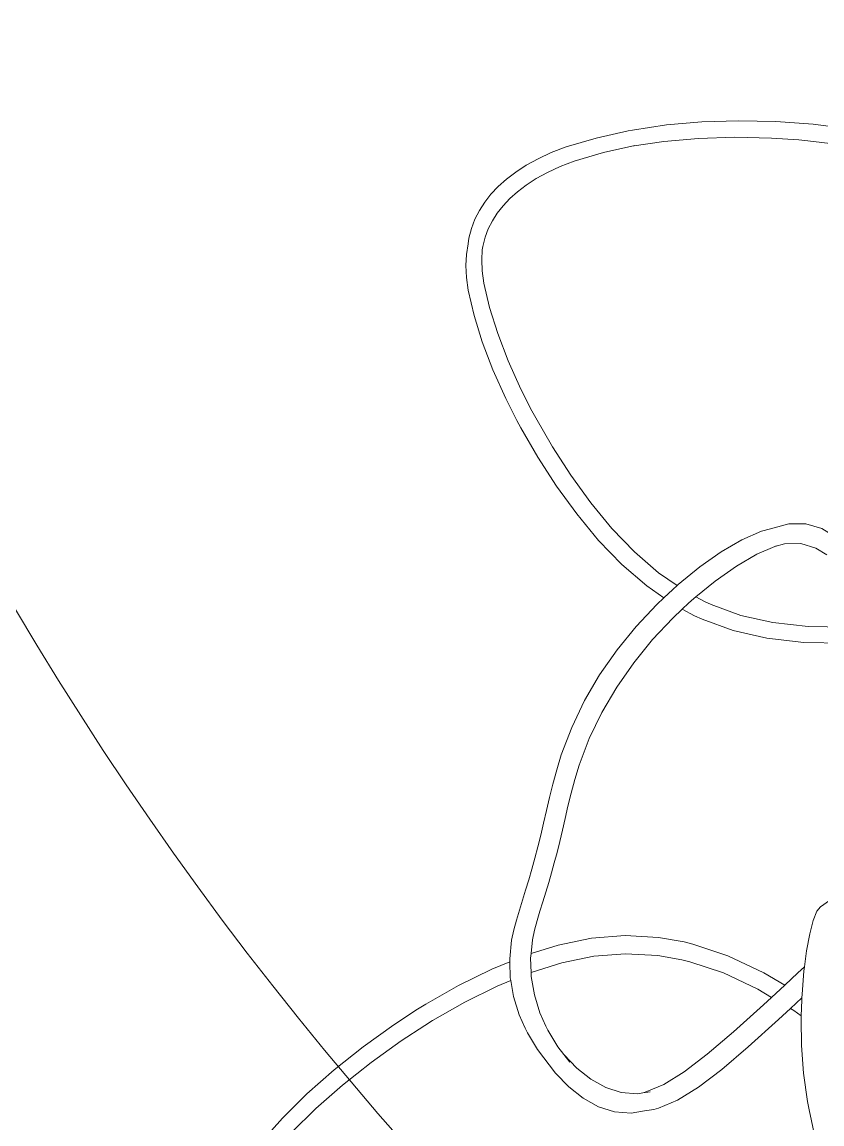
# Model space of a CAD drawing. Header units: millimetres. Extents: x 930469 to 1523124, y -120375 to 411163.
# Drawn here: x 1404958 to 1405422, y 134938 to 135578 of the extents above; entities that cross this region are included whole.
import ezdxf

# ---------------------------------------------------------------- set-up
doc = ezdxf.new("R2010")
doc.units = ezdxf.units.MM
for name, color, linetype, lineweight in [('A-NET THAY', 8, 'Continuous', 0), ('COT VACH', 8, 'Continuous', 0), ('xr', 8, 'Continuous', 0)]:
    doc.layers.add(name, color=color, linetype=linetype, lineweight=lineweight)

# ---------------------------------------------------------------- blocks, each defined once
blk = doc.blocks.new('zzz')
at = {"layer": 'xr', "ltscale": 3}
for p, q in [((1231629.9, 16537.8), (1231669.3, 16543.7)), ((1231669.3, 16543.7), (1231710.5, 16547.3)), ((1231710.5, 16547.3), (1231753.1, 16548.6)), ((1231753.1, 16548.6), (1231796.3, 16547.7)), ((1231796.3, 16547.7), (1231828.8, 16545.5)), ((1231828.8, 16545.5), (1231839.7, 16544.5)), ((1231839.7, 16544.5), (1231882.3, 16539)), ((1231552.8, 16518.2), (1231587.6, 16528.6)), ((1231587.6, 16528.6), (1231624.9, 16536.8)), ((1231629.9, 16537.8), (1231624.9, 16536.8)), ((1231706.7, 16528.2), (1231748.6, 16529.5)), ((1231748.6, 16529.5), (1231791.2, 16528.6)), ((1231791.2, 16528.6), (1231823.2, 16526.4)), ((1231535.5, 16511.6), (1231552.8, 16518.2)), ((1231629.2, 16519.1), (1231596.1, 16511.9)), ((1231629.2, 16519.1), (1231666.2, 16524.7)), ((1231632.5, 16519.8), (1231629.2, 16519.1)), ((1231666.2, 16524.7), (1231706.7, 16528.2)), ((1231823.2, 16526.4), (1231833.7, 16525.5)), ((1231833.7, 16525.5), (1231875.6, 16520.1)), ((1231506.5, 16497), (1231520.2, 16504.5)), ((1231520.2, 16504.5), (1231535.5, 16511.6)), ((1231596.1, 16511.9), (1231562.3, 16501.8)), ((1231494.4, 16489.1), (1231506.5, 16497)), ((1231545.8, 16495.4), (1231531.1, 16488.6)), ((1231562.3, 16501.8), (1231545.8, 16495.4)), ((1231474, 16472.3), (1231483.6, 16480.9)), ((1231483.6, 16480.9), (1231494.4, 16489.1)), ((1231518, 16481.4), (1231506.5, 16474)), ((1231531.1, 16488.6), (1231518, 16481.4)), ((1231465.6, 16463.4), (1231474, 16472.3)), ((1231496.3, 16466.2), (1231487.4, 16458.2)), ((1231506.5, 16474), (1231496.3, 16466.2)), ((1231452.1, 16444.3), (1231458.3, 16454)), ((1231458.3, 16454), (1231465.6, 16463.4)), ((1231487.4, 16458.2), (1231479.6, 16450)), ((1231447, 16434.2), (1231452.1, 16444.3)), ((1231472.9, 16441.4), (1231467.2, 16432.5)), ((1231479.6, 16450), (1231472.9, 16441.4)), ((1231443, 16423.6), (1231447, 16434.2)), ((1231467.2, 16432.5), (1231462.5, 16423.1)), ((1231440, 16412.5), (1231443, 16423.6)), ((1231462.5, 16423.1), (1231458.7, 16413.3)), ((1231437.1, 16393.4), (1231439, 16405.8)), ((1231439, 16405.8), (1231440, 16412.5)), ((1231455.4, 16398.8), (1231456, 16402.8)), ((1231456, 16402.8), (1231458.7, 16413.3)), ((1231436.5, 16380.5), (1231437.1, 16393.4)), ((1231454.9, 16387.1), (1231455.4, 16398.8)), ((1231437.2, 16366.7), (1231436.5, 16380.5)), ((1231455.5, 16374.3), (1231454.9, 16387.1)), ((1231439.2, 16351.8), (1231437.2, 16366.7)), ((1231457.4, 16360.2), (1231455.5, 16374.3)), ((1231446, 16322.6), (1231439.2, 16351.8)), ((1231464, 16331.8), (1231457.4, 16360.2)), ((1231473.4, 16301.6), (1231464, 16331.8)), ((1231455.5, 16291.8), (1231446, 16322.6)), ((1231485.5, 16269.9), (1231473.4, 16301.6)), ((1231467.9, 16259.6), (1231455.5, 16291.8)), ((1231500.3, 16237.1), (1231485.5, 16269.9)), ((1231482.9, 16226.3), (1231467.9, 16259.6)), ((1231513, 16212), (1231500.3, 16237.1)), ((1231495.8, 16200.8), (1231482.9, 16226.3)), ((1231517.5, 16203.7), (1231513, 16212)), ((1231500.4, 16192.2), (1231495.8, 16200.8)), ((1231536.9, 16170), (1231517.5, 16203.7)), ((1231520.1, 16158.1), (1231500.4, 16192.2)), ((1231541.8, 16124.5), (1231520.1, 16158.1)), ((1231558.3, 16137), (1231536.9, 16170)), ((1231581.4, 16105.1), (1231558.3, 16137)), ((1231565.4, 16092.1), (1231541.8, 16124.5)), ((1231606.1, 16075.3), (1231581.4, 16105.1)), ((1231590.6, 16061.5), (1231565.4, 16092.1)), ((1231811.6, 16080.5), (1231831.4, 16080.8)), ((1231831.4, 16080.8), (1231849.8, 16075.3)), ((1231632.3, 16048), (1231606.1, 16075.3)), ((1231756.9, 16062.1), (1231779.6, 16072.1)), ((1231790.2, 16075), (1231779.6, 16072.1)), ((1231790.2, 16075), (1231811.6, 16080.5)), ((1231849.8, 16075.3), (1231862.9, 16067.1)), ((1231617.6, 16033.5), (1231590.6, 16061.5)), ((1231733, 16048.1), (1231756.9, 16062.1)), ((1231795.3, 16054.5), (1231806.6, 16057.4)), ((1231806.6, 16057.4), (1231825.5, 16057.7)), ((1231825.5, 16057.7), (1231843, 16052.5)), ((1231660.1, 16023.9), (1231632.3, 16048)), ((1231708.1, 16030.6), (1231733, 16048.1)), ((1231774.2, 16045.3), (1231750.6, 16031.5)), ((1231795.3, 16054.5), (1231774.2, 16045.3)), ((1231796.6, 16055.1), (1231795.3, 16054.5)), ((1231843, 16052.5), (1231855.5, 16044.7)), ((1231646.4, 16008.5), (1231617.6, 16033.5)), ((1231683, 16010.1), (1231708.1, 16030.6)), ((1231750.6, 16031.5), (1231726, 16014.2)), ((1231681.7, 16009), (1231660.1, 16023.9)), ((1231666.3, 15994.8), (1231646.4, 16008.5)), ((1231666.3, 15994.8), (1231676.7, 16004.5)), ((1231676.7, 16004.5), (1231681.7, 16009)), ((1231681.7, 16009), (1231683, 16010.1)), ((1231726, 16014.2), (1231703.6, 15995.9)), ((1231658.1, 15987), (1231666.3, 15994.8)), ((1231701.2, 15993.9), (1231695, 15988.5)), ((1231703.6, 15995.9), (1231701.2, 15993.9)), ((1231713.4, 15990.6), (1231703.6, 15995.9)), ((1231634.2, 15961.6), (1231658.1, 15987)), ((1231687.7, 15981.6), (1231676.7, 15971.1)), ((1231695, 15988.5), (1231687.7, 15981.6)), ((1231701.9, 15973.9), (1231687.7, 15981.6)), ((1231721.3, 15987), (1231713.4, 15990.6)), ((1231755.8, 15974.4), (1231721.3, 15987)), ((1231676.7, 15971.1), (1231653.2, 15946.2)), ((1231710.7, 15969.8), (1231701.9, 15973.9)), ((1231746.7, 15956.7), (1231710.7, 15969.8)), ((1231793.1, 15966), (1231755.8, 15974.4)), ((1231834.1, 15961.4), (1231793.1, 15966)), ((1231612, 15934.3), (1231634.2, 15961.6)), ((1231786, 15947.8), (1231746.7, 15956.7)), ((1231879, 15960.6), (1231834.1, 15961.4)), ((1231653.2, 15946.2), (1231631.3, 15919.4)), ((1231828.9, 15943), (1231786, 15947.8)), ((1231875.8, 15942.2), (1231828.9, 15943)), ((1231591.8, 15905.5), (1231612, 15934.3)), ((1231631.3, 15919.4), (1231611.6, 15891.1)), ((1231574.2, 15875.4), (1231591.8, 15905.5)), ((1231611.6, 15891.1), (1231594.3, 15861.7)), ((1231559.3, 15844.3), (1231574.2, 15875.4)), ((1231594.3, 15861.7), (1231579.8, 15831.4)), ((1231547.2, 15812.4), (1231559.3, 15844.3)), ((1231579.8, 15831.4), (1231568.1, 15800.4)), ((1231542, 15795.1), (1231547.2, 15812.4)), ((1231568.1, 15800.4), (1231563.1, 15783.9)), ((1231537.5, 15778.6), (1231542, 15795.1)), ((1231533.6, 15762.8), (1231537.5, 15778.6)), ((1231563.1, 15783.9), (1231558.8, 15768)), ((1231530, 15747.7), (1231533.6, 15762.8)), ((1231558.8, 15768), (1231555, 15752.9)), ((1231555, 15752.9), (1231551.6, 15738.6)), ((1231526.6, 15733.1), (1231530, 15747.7)), ((1231551.6, 15738.6), (1231548.5, 15724.9)), ((1231523.3, 15719.1), (1231526.6, 15733.1)), ((1231548.5, 15724.9), (1231545.4, 15711.8)), ((1231519.9, 15705.5), (1231523.3, 15719.1)), ((1231545.4, 15711.8), (1231542.3, 15699.2)), ((1231516.5, 15692.4), (1231519.9, 15705.5)), ((1231542.3, 15699.2), (1231539.1, 15687.2)), ((1231513, 15679.7), (1231516.5, 15692.4)), ((1231539.1, 15687.2), (1231535.9, 15675.5)), ((1231509.4, 15667.4), (1231513, 15679.7)), ((1231535.9, 15675.5), (1231532.6, 15664.2)), ((1231505.8, 15655.4), (1231509.4, 15667.4)), ((1231532.6, 15664.2), (1231529.2, 15653)), ((1231502.2, 15643.8), (1231505.8, 15655.4)), ((1231529.2, 15653), (1231525.8, 15642)), ((1231498.6, 15632.2), (1231502.2, 15643.8)), ((1231525.8, 15642), (1231522.4, 15631.1)), ((1231843.9, 15631), (1231848.4, 15636.2)), ((1231858.9, 15643.5), (1231848.4, 15636.2)), ((1231492.2, 15609.2), (1231495.2, 15620.7)), ((1231495.2, 15620.7), (1231498.6, 15632.2)), ((1231522.4, 15631.1), (1231519.2, 15620.1)), ((1231835.8, 15604.7), (1231839.7, 15620.3)), ((1231839.7, 15620.3), (1231843.9, 15631)), ((1231489.6, 15597.4), (1231492.2, 15609.2)), ((1231516.3, 15609), (1231513.8, 15597.7)), ((1231519.2, 15620.1), (1231516.3, 15609)), ((1231487.3, 15575.6), (1231489.6, 15597.4)), ((1231513.8, 15597.7), (1231512.1, 15581.7)), ((1231543.8, 15591.6), (1231582.5, 15599.5)), ((1231582.5, 15599.5), (1231621.3, 15602.7)), ((1231621.3, 15602.7), (1231660.3, 15600.5)), ((1231660.3, 15600.5), (1231689.9, 15595.3)), ((1231689.9, 15595.3), (1231700.2, 15592.7)), ((1231832.2, 15584.8), (1231835.8, 15604.7)), ((1231512.1, 15581.7), (1231543.8, 15591.6)), ((1231700.2, 15592.7), (1231740.6, 15579.2)), ((1231829.8, 15566.3), (1231832.2, 15584.8)), ((1231466.4, 15563.6), (1231487.4, 15572.2)), ((1231487.4, 15572.2), (1231487.3, 15575.6)), ((1231488, 15553.7), (1231487.4, 15572.2)), ((1231512.1, 15581.7), (1231511.6, 15576.5)), ((1231511.6, 15576.5), (1231512.1, 15559.8)), ((1231512.1, 15559.8), (1231547.9, 15571)), ((1231547.9, 15571), (1231585, 15578.6)), ((1231585, 15578.6), (1231622, 15581.6)), ((1231622, 15581.6), (1231659.2, 15579.6)), ((1231659.2, 15579.6), (1231687.4, 15574.6)), ((1231687.4, 15574.6), (1231696.6, 15572.3)), ((1231696.6, 15572.3), (1231735.5, 15559.2)), ((1231740.6, 15579.2), (1231782.4, 15559.5)), ((1231427.8, 15544.5), (1231466.4, 15563.6)), ((1231512.1, 15559.8), (1231512.3, 15555.2)), ((1231735.5, 15559.2), (1231775.6, 15540.3)), ((1231782.4, 15559.5), (1231806.7, 15545)), ((1231822.1, 15559.2), (1231806.7, 15545)), ((1231829.8, 15566.3), (1231822.1, 15559.2)), ((1231826.9, 15534.7), (1231829.1, 15561.2)), ((1231829.1, 15561.2), (1231829.8, 15566.3)), ((1231389.9, 15522.9), (1231427.8, 15544.5)), ((1231435.2, 15525.2), (1231472.8, 15543.8)), ((1231472.8, 15543.8), (1231488.6, 15550.3)), ((1231488.6, 15550.3), (1231488, 15553.7)), ((1231491.8, 15532), (1231488.6, 15550.3)), ((1231512.3, 15555.2), (1231516, 15534)), ((1231806.7, 15545), (1231791.4, 15530.9)), ((1231498.5, 15510.6), (1231491.8, 15532)), ((1231516, 15534), (1231522.5, 15513)), ((1231775.6, 15540.3), (1231791.4, 15530.9)), ((1231791.4, 15530.9), (1231782.2, 15522.4)), ((1231826.6, 15530.2), (1231826.9, 15534.7)), ((1231380.4, 15517.1), (1231389.9, 15522.9)), ((1231397.8, 15503.9), (1231435.2, 15525.2)), ((1231782.2, 15522.4), (1231747.3, 15490.9)), ((1231813.3, 15517.9), (1231799.5, 15505.2)), ((1231826.6, 15530.2), (1231813.3, 15517.9)), ((1231813.3, 15517.9), (1231817.4, 15515.5)), ((1231825.9, 15509.4), (1231826.5, 15527.6)), ((1231826.5, 15527.6), (1231826.6, 15530.2)), ((1231352.7, 15499), (1231380.4, 15517.1)), ((1231505.3, 15495), (1231498.5, 15510.6)), ((1231522.5, 15513), (1231529.3, 15497.6)), ((1231799.5, 15505.2), (1231764.4, 15473.5)), ((1231817.4, 15515.5), (1231825.9, 15509.4)), ((1231825.8, 15505.6), (1231825.9, 15509.4)), ((1231826.3, 15474.9), (1231825.8, 15505.6)), ((1231317, 15473.5), (1231352.7, 15499)), ((1231361.4, 15480.5), (1231388.7, 15498.3)), ((1231388.7, 15498.3), (1231397.8, 15503.9)), ((1231508, 15489.8), (1231505.3, 15495)), ((1231529.3, 15497.6), (1231531.8, 15492.7)), ((1231543.4, 15473.3), (1231531.8, 15492.7)), ((1231326.3, 15455.4), (1231361.4, 15480.5)), ((1231519.8, 15470.2), (1231508, 15489.8)), ((1231747.3, 15490.9), (1231716.7, 15464.8)), ((1231283.3, 15446.7), (1231317, 15473.5)), ((1231540.4, 15443.1), (1231519.8, 15470.2)), ((1231550.2, 15464.5), (1231543.4, 15473.3)), ((1231764.4, 15473.5), (1231733.6, 15447.2)), ((1231828.7, 15442.9), (1231826.3, 15474.9)), ((1231293, 15429), (1231326.3, 15455.4)), ((1231565.4, 15448.8), (1231550.2, 15464.5)), ((1231550.2, 15464.5), (1231557, 15455.5)), ((1231716.7, 15464.8), (1231690, 15444.5)), ((1231251.9, 15419), (1231283.3, 15446.7)), ((1231555.9, 15427.1), (1231540.4, 15443.1)), ((1231581.7, 15435.8), (1231565.4, 15448.8)), ((1231690, 15444.5), (1231666.2, 15429.8)), ((1231733.6, 15447.2), (1231706.5, 15426.6)), ((1231833.3, 15410.1), (1231828.7, 15442.9)), ((1231262.2, 15401.7), (1231293, 15429)), ((1231598.9, 15426.1), (1231581.7, 15435.8)), ((1231666.2, 15429.8), (1231644.6, 15420.8)), ((1231223.4, 15390.7), (1231251.9, 15419)), ((1231572.6, 15413.8), (1231555.9, 15427.1)), ((1231616.9, 15420.4), (1231598.9, 15426.1)), ((1231635.7, 15419.1), (1231616.9, 15420.4)), ((1231642, 15420), (1231635.7, 15419.1)), ((1231650.5, 15421.3), (1231642, 15420)), ((1231644.6, 15420.8), (1231642, 15420)), ((1231706.5, 15426.6), (1231682.2, 15411.6)), ((1231590.3, 15403.9), (1231572.6, 15413.8)), ((1231608.9, 15397.9), (1231590.3, 15403.9)), ((1231682.2, 15411.6), (1231660.2, 15402.4)), ((1231833.3, 15410.1), (1231835.2, 15400.4)), ((1231197.9, 15362), (1231223.4, 15390.7)), ((1231234.1, 15373.9), (1231262.2, 15401.7)), ((1231628.5, 15396.6), (1231608.9, 15397.9)), ((1231643.9, 15399), (1231628.5, 15396.6)), ((1231654.8, 15400.9), (1231643.9, 15399)), ((1231660.2, 15402.4), (1231654.8, 15400.9)), ((1231842, 15367.5), (1231835.2, 15400.4))]:
    blk.add_line(p, q, dxfattribs=at)
blk = doc.blocks.new('frefegthmm')
at = {"layer": 'A-NET THAY', "ltscale": 3}
blk.add_circle((1591960.11, 518898.48), 2000, dxfattribs=at)
at = {"layer": 'A-NET THAY', "xscale": 0.5, "yscale": 0.5, "zscale": 0.5, "rotation": 90}
blk.add_blockref('zzz', (1600967.07, -98280.98), dxfattribs=at)

msp = doc.modelspace()

# ---------------------------------------------------------------- block references
at = {"layer": 'COT VACH', "rotation": 269.9999999999985}
msp.add_blockref('frefegthmm', (887778.35, 1728213.12), dxfattribs=at)

doc.saveas('drawing.dxf')
